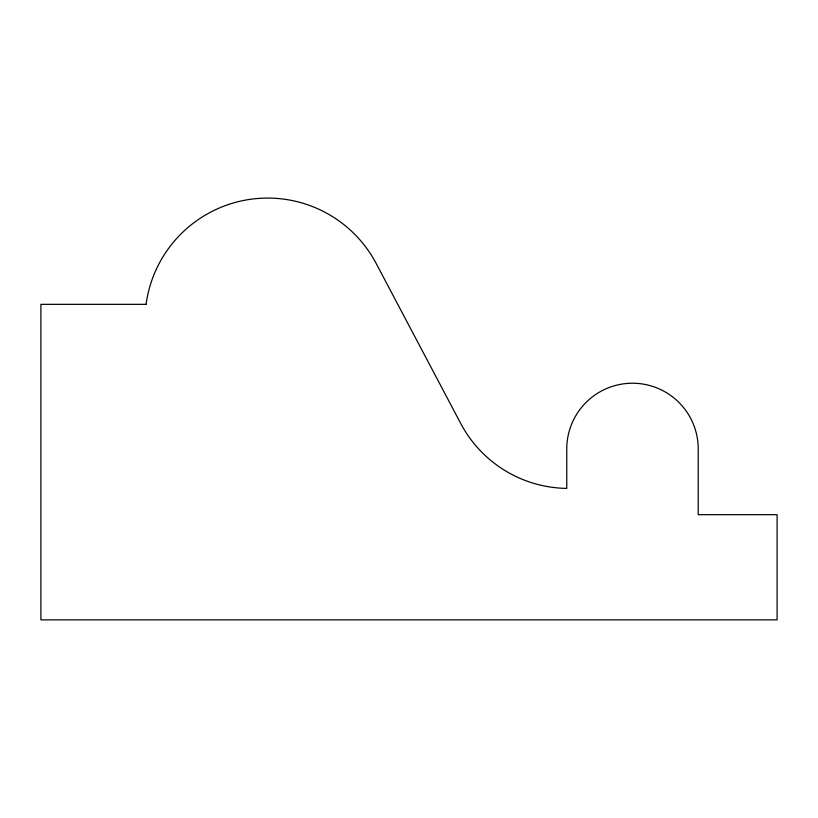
<?xml version="1.0" encoding="UTF-8"?>
<svg xmlns="http://www.w3.org/2000/svg" width="818" height="818" viewBox="0 0 818 818"><rect width="100%" height="100%" fill="white"/><g stroke="black" fill="none" stroke-linecap="round" stroke-linejoin="round"><path stroke-width="1.23" d="M146.074 304.347L40.9 304.347L40.9 619.86L777.1 619.86L777.1 514.686L698.224 514.686L698.224 448.959A65.737 65.737 0 0 0 632.488 383.223A65.737 65.737 0 0 0 566.762 448.959L566.762 488.397A121.933 121.933 0 0 1 460.708 423.438L376.168 263.447A122.71 122.71 0 0 0 146.074 304.347"/></g></svg>
